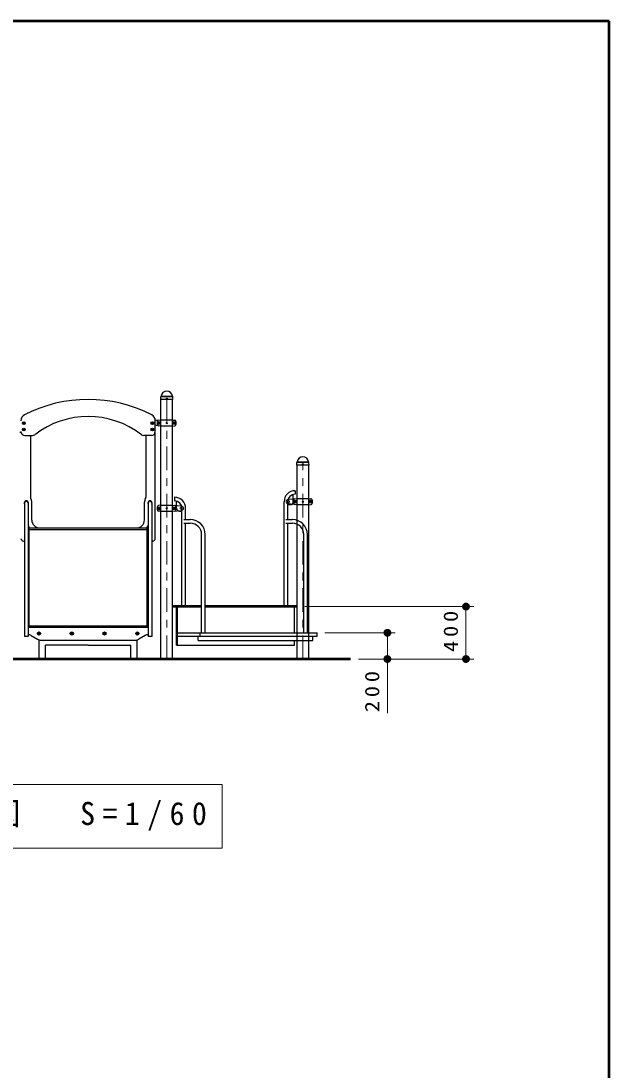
# Model space of a CAD drawing. Units: millimetres on the paper, scale 1:60. Extents: x -385 to 0, y -594 to 267.
# Drawn here: x -74.8 to 0, y -163.5 to -30 of the extents above; entities that cross this region are included whole.
import ezdxf

# ---------------------------------------------------------------- set-up
doc = ezdxf.new("R2010")
doc.units = ezdxf.units.MM
doc.linetypes.add('USER1', pattern=[4.5, 2.5, -2])
doc.linetypes.add('USER2', pattern=[6, 3, -1, 1, -1])
doc.layers.add('LY_1', color=7, linetype='Continuous', lineweight=25)
doc.styles.add('ＭＳ ゴシック', font='')
doc.styles.get('ＭＳ ゴシック').set_extended_font_data('MS Gothic')

# ---------------------------------------------------------------- blocks, each defined once
blk = doc.blocks.new('filled_dot')
at = {"color": 0, "linetype": 'Continuous', "lineweight": -2, "const_width": 1.25}
blk.add_lwpolyline([(-0.625, 0, 1), (0.625, 0, 1)], format="xyb", close=True, dxfattribs=at)

msp = doc.modelspace()

# ---------------------------------------------------------------- linework, layer by layer
at = {"layer": 'LY_1', "lineweight": 50}
for p, q in [((0, -30), (-385, -30)), ((0, -297), (0, -30)), ((-51.816, -104.453), (-55.512, -104.453)), ((-39.676, -104.453), (-51.362, -104.453)), ((-32.863, -111.12), (-116.37, -111.12))]:
    msp.add_line(p, q, dxfattribs=at)
at = {"layer": 'LY_1'}
for p, q in [((-57.028, -78.128), (-57.021, -77.797)), ((-57.028, -78.128), (-57.02, -78.136)), ((-55.488, -78.136), (-57.02, -78.136)), ((-57.001, -77.749), (-56.983, -77.731)), ((-56.997, -111.12), (-56.997, -78.136)), ((-55.507, -77.749), (-55.526, -77.731)), ((-55.512, -111.12), (-55.512, -78.136)), ((-55.488, -78.136), (-55.48, -78.128)), ((-55.48, -78.128), (-55.487, -77.797)), ((-74.487, -81.081), (-74.421, -81.043)), ((-74.487, -81.081), (-74.487, -81.158)), ((-74.487, -81.158), (-74.421, -81.197)), ((-74.421, -81.043), (-74.354, -81.081)), ((-74.421, -81.197), (-74.354, -81.158)), ((-74.354, -81.081), (-74.354, -81.158)), ((-58.154, -81.081), (-58.087, -81.043)), ((-58.154, -81.081), (-58.154, -81.158)), ((-58.154, -81.158), (-58.087, -81.197)), ((-58.087, -81.043), (-58.021, -81.081)), ((-58.087, -81.197), (-58.021, -81.158)), ((-58.021, -81.081), (-58.021, -81.158)), ((-57.546, -80.791), (-57.713, -80.803)), ((-57.712, -95.786), (-57.712, -80.773)), ((-57.021, -80.745), (-57.546, -80.791)), ((-55.487, -80.745), (-57.021, -80.745)), ((-55.487, -80.745), (-55.224, -80.768)), ((-74.962, -82.282), (-74.791, -82.269)), ((-74.487, -81.914), (-74.421, -81.876)), ((-74.487, -81.914), (-74.487, -81.991)), ((-74.487, -81.991), (-74.421, -82.03)), ((-74.421, -81.876), (-74.354, -81.914)), ((-74.421, -82.03), (-74.354, -81.991)), ((-74.354, -81.914), (-74.354, -81.991)), ((-74.296, -82.703), (-73.349, -82.703)), ((-73.587, -82.703), (-73.587, -90.538)), ((-58.212, -82.703), (-59.159, -82.703)), ((-58.921, -82.703), (-58.921, -90.538)), ((-58.154, -81.914), (-58.087, -81.876)), ((-58.154, -81.914), (-58.154, -81.991)), ((-58.154, -81.991), (-58.087, -82.03)), ((-58.087, -81.876), (-58.021, -81.914)), ((-58.087, -82.03), (-58.021, -81.991)), ((-58.021, -81.914), (-58.021, -81.991)), ((-57.546, -81.449), (-57.712, -81.436)), ((-57.021, -81.495), (-57.546, -81.449)), ((-55.487, -81.495), (-57.021, -81.495)), ((-55.487, -81.495), (-55.224, -81.472)), ((-39.708, -86.461), (-39.701, -86.131)), ((-39.708, -86.461), (-39.7, -86.469)), ((-38.168, -86.469), (-39.7, -86.469)), ((-39.68, -86.082), (-39.662, -86.064)), ((-39.676, -111.12), (-39.676, -86.469)), ((-38.187, -86.082), (-38.205, -86.064)), ((-38.191, -111.12), (-38.191, -86.469)), ((-38.168, -86.469), (-38.159, -86.461)), ((-38.159, -86.461), (-38.166, -86.131)), ((-55.256, -90.56), (-55.256, -91.013)), ((-39.701, -90.745), (-40.789, -90.829)), ((-40.191, -91.32), (-40.191, -90.216)), ((-39.932, -89.726), (-39.932, -90.18)), ((-38.167, -90.745), (-39.701, -90.745)), ((-38.167, -90.745), (-37.904, -90.768)), ((-74.341, -91.286), (-74.341, -108.276)), ((-73.887, -91.286), (-73.887, -108.276)), ((-73.421, -93.453), (-73.421, -91.184)), ((-59.087, -93.453), (-59.087, -91.184)), ((-58.621, -91.286), (-58.621, -108.276)), ((-58.167, -91.286), (-58.167, -108.276)), ((-57.021, -91.578), (-57.284, -91.601)), ((-57.021, -91.578), (-55.487, -91.578)), ((-55.487, -91.578), (-54.398, -91.662)), ((-54.996, -91.953), (-54.996, -91.049)), ((-54.316, -104.453), (-54.316, -91.953)), ((-53.862, -93.393), (-53.862, -91.953)), ((-41.325, -104.453), (-41.325, -91.12)), ((-40.872, -93.393), (-40.872, -91.12)), ((-40.872, -91.486), (-40.358, -91.486)), ((-39.701, -91.495), (-40.789, -91.41)), ((-38.167, -91.495), (-39.701, -91.495)), ((-38.167, -91.495), (-37.904, -91.472)), ((-57.021, -92.328), (-57.284, -92.305)), ((-57.021, -92.328), (-55.487, -92.328)), ((-55.487, -92.328), (-54.398, -92.244)), ((-54.63, -92.32), (-54.316, -92.32)), ((-54.089, -93.393), (-53.256, -93.393)), ((-41.099, -93.393), (-40.265, -93.393)), ((-73.771, -106.915), (-73.771, -94.317)), ((-73.771, -94.453), (-58.737, -94.453)), ((-73.771, -94.669), (-58.737, -94.669)), ((-58.737, -106.915), (-58.737, -94.317)), ((-54.089, -93.846), (-53.256, -93.846)), ((-53.862, -104.453), (-53.862, -93.846)), ((-41.099, -93.846), (-40.265, -93.846)), ((-40.872, -104.453), (-40.872, -93.846)), ((-74.462, -96.12), (-74.341, -96.12)), ((-58.046, -96.12), (-58.167, -96.12)), ((-51.816, -107.786), (-51.816, -95.286)), ((-51.362, -107.786), (-51.362, -95.286)), ((-38.825, -107.786), (-38.825, -95.286)), ((-38.372, -107.786), (-38.372, -95.286)), ((-55.027, -109.37), (-55.027, -104.453)), ((-54.869, -109.37), (-54.869, -104.453)), ((-40.002, -107.786), (-40.002, -104.453)), ((-73.887, -106.915), (-58.621, -106.915)), ((-73.887, -107.049), (-58.621, -107.049)), ((-73.51, -108.12), (-72.713, -108.58)), ((-58.999, -108.12), (-59.795, -108.58)), ((-54.869, -107.786), (-37.138, -107.786)), ((-52.004, -108.203), (-52.004, -107.786)), ((-37.138, -108.203), (-37.138, -107.786)), ((-73.887, -108.276), (-74.341, -108.276)), ((-72.504, -111.12), (-72.504, -108.67)), ((-72.23, -108.71), (-60.279, -108.71)), ((-66.254, -109.373), (-71.671, -109.373)), ((-71.671, -111.12), (-71.671, -109.373)), ((-66.254, -109.373), (-60.837, -109.373)), ((-60.837, -111.12), (-60.837, -109.373)), ((-60.004, -111.12), (-60.004, -108.67)), ((-58.167, -108.276), (-58.621, -108.276)), ((-55.027, -109.37), (-40.002, -109.37)), ((-54.869, -108.203), (-37.138, -108.203)), ((-52.258, -108.786), (-52.258, -108.203)), ((-52.258, -108.786), (-37.68, -108.786)), ((-40.002, -109.37), (-40.002, -108.786)), ((-37.68, -108.786), (-37.68, -108.203))]:
    msp.add_line(p, q, dxfattribs=at)
at = {"layer": 'LY_1', "lineweight": 13}
for p, q in [((-55.51, -77.778), (-56.999, -77.778)), ((-55.54, -77.719), (-56.966, -77.719)), ((-57.366, -81.274), (-57.366, -80.966)), ((-57.058, -80.966), (-57.366, -80.966)), ((-57.058, -81.274), (-57.366, -81.274)), ((-55.45, -80.966), (-55.142, -80.966)), ((-55.45, -81.274), (-55.142, -81.274)), ((-55.142, -81.274), (-55.142, -80.966)), ((-38.189, -86.111), (-39.678, -86.111)), ((-38.219, -86.053), (-39.645, -86.053)), ((-57.366, -92.107), (-57.366, -91.799)), ((-57.058, -91.799), (-57.366, -91.799)), ((-57.058, -92.107), (-57.366, -92.107)), ((-55.45, -91.799), (-55.142, -91.799)), ((-55.45, -92.107), (-55.142, -92.107)), ((-55.142, -92.107), (-55.142, -91.799)), ((-40.046, -91.274), (-40.046, -90.966)), ((-39.738, -90.966), (-40.046, -90.966)), ((-39.738, -91.274), (-40.046, -91.274)), ((-38.129, -90.966), (-37.821, -90.966)), ((-38.129, -91.274), (-37.821, -91.274)), ((-37.821, -91.274), (-37.821, -90.966)), ((-38.676, -104.453), (-17.191, -104.453)), ((-18.191, -104.453), (-18.191, -111.12)), ((-73.86, -108.026), (-73.887, -108.026)), ((-58.649, -108.026), (-58.621, -108.026)), ((-36.138, -107.786), (-27.191, -107.786)), ((-28.191, -107.786), (-28.191, -118.025)), ((-31.863, -111.12), (-27.191, -111.12)), ((-31.863, -111.12), (-17.191, -111.12)), ((-49.216, -127.053), (-100.016, -127.053)), ((-49.216, -135.186), (-49.216, -127.053)), ((-100.016, -135.186), (-49.216, -135.186))]:
    msp.add_line(p, q, dxfattribs=at)
at = {"layer": 'LY_1', "linetype": 'USER1', "lineweight": 13}
for p, q in [((-55.512, -77.786), (-56.996, -77.786)), ((-38.192, -86.12), (-39.675, -86.12)), ((-39.684, -90.761), (-39.684, -91.478)), ((-38.184, -90.761), (-38.184, -91.478)), ((-57.004, -91.595), (-57.004, -92.311)), ((-55.504, -91.595), (-55.504, -92.311)), ((-58.167, -96.12), (-58.129, -96.12))]:
    msp.add_line(p, q, dxfattribs=at)
at = {"layer": 'LY_1', "linetype": 'USER2', "lineweight": 13}
for p, q in [((-56.254, -111.12), (-56.254, -77.786)), ((-38.934, -111.12), (-38.934, -86.12))]:
    msp.add_line(p, q, dxfattribs=at)
at = {"layer": 'LY_1'}
for centre, radius in [((-56.254, -78.003), 0.05), ((-74.421, -81.12), 0.175), ((-58.087, -81.12), 0.175), ((-58.087, -81.12), 0.125), ((-74.421, -81.953), 0.175), ((-74.421, -81.953), 0.125), ((-58.087, -81.953), 0.175), ((-58.087, -81.953), 0.125), ((-38.934, -86.336), 0.05), ((-72.504, -107.87), 0.2), ((-72.504, -107.87), 0.108), ((-68.337, -107.87), 0.2), ((-68.337, -107.87), 0.108), ((-64.171, -107.87), 0.2), ((-64.171, -107.87), 0.108), ((-60.004, -107.87), 0.2), ((-60.004, -107.87), 0.108)]:
    msp.add_circle(centre, radius, dxfattribs=at)
at = {"layer": 'LY_1', "linetype": 'USER1', "lineweight": 13}
for centre, radius in [((-74.421, -81.12), 0.104), ((-58.087, -81.12), 0.104), ((-74.421, -81.953), 0.104), ((-58.087, -81.953), 0.104), ((-54.421, -91.953), 0.125), ((-40.767, -91.12), 0.125)]:
    msp.add_circle(centre, radius, dxfattribs=at)
at = {"layer": 'LY_1', "lineweight": 13}
for centre, radius in [((-74.421, -81.12), 0.0917), ((-58.087, -81.12), 0.0917), ((-57.212, -81.12), 0.154), ((-57.212, -81.12), 0.0833), ((-56.254, -81.12), 0.0833), ((-55.296, -81.12), 0.154), ((-55.296, -81.12), 0.0833), ((-74.421, -81.953), 0.0917), ((-58.087, -81.953), 0.0917), ((-57.212, -91.953), 0.154), ((-57.212, -91.953), 0.0833), ((-56.254, -91.953), 0.0833), ((-55.296, -91.953), 0.154), ((-55.296, -91.953), 0.0833), ((-39.892, -91.12), 0.154), ((-39.892, -91.12), 0.0833), ((-38.934, -91.12), 0.0833), ((-37.975, -91.12), 0.154), ((-37.975, -91.12), 0.0833)]:
    msp.add_circle(centre, radius, dxfattribs=at)
at = {"layer": 'LY_1'}
for centre, radius, start, end in [((-56.254, -77.786), 0.72, 90, 173.3676), ((-56.254, -77.786), 0.72, 6.6324, 90), ((-66.254, -95.792), 17.673, 62.75771, 117.24229), ((-56.951, -77.799), 0.07, 135, 178.99605), ((-57.016, -77.698), 0.0467, 315, 353.3676), ((-55.493, -77.698), 0.0467, 186.6324, 225), ((-55.557, -77.799), 0.07, 1.00395, 45), ((-73.962, -80.821), 0.833, 117.24229, 180), ((-58.546, -80.821), 0.833, 0, 62.75771), ((-66.254, -91.408), 11.122, 52.37875, 127.62125), ((-56.629, -81.12), 0.833, 163.80375, 196.19625), ((-57.269, -80.934), 0.167, 95, 163.80375), ((-57.269, -81.306), 0.167, 196.19625, 265), ((-55.239, -80.934), 0.167, 16.19625, 85), ((-55.239, -81.306), 0.167, 275, 343.80375), ((-55.879, -81.12), 0.833, 343.80375, 16.19625), ((-74.296, -82.203), 0.5, 180, 270), ((-73.349, -82.203), 0.5, 270, 307.62125), ((-59.159, -82.203), 0.5, 232.37875, 270), ((-58.212, -82.203), 0.5, 270, 0), ((-38.934, -86.12), 0.72, 90, 173.3676), ((-38.934, -86.12), 0.72, 6.6324, 90), ((-39.631, -86.132), 0.07, 135, 178.99605), ((-39.695, -86.031), 0.0467, 315, 353.3676), ((-38.172, -86.031), 0.0467, 186.6324, 225), ((-38.236, -86.132), 0.07, 1.00395, 45), ((-73.087, -90.538), 0.5, 180, 208.95502), ((-59.421, -90.538), 0.5, 331.04498, 0), ((-55.256, -91.953), 1.393, 0, 90), ((-39.932, -91.12), 1.393, 90, 180), ((-39.932, -91.12), 0.94, 90, 180), ((-39.948, -90.931), 0.167, 94.42251, 163.55675), ((-37.918, -90.934), 0.167, 16.19625, 85), ((-74.114, -91.286), 0.275, 325.51176, 214.48824), ((-74.114, -91.286), 0.227, 0, 180), ((-74.254, -91.184), 0.833, 0, 28.95502), ((-58.254, -91.184), 0.833, 151.04498, 180), ((-58.394, -91.286), 0.275, 325.51176, 214.48824), ((-58.394, -91.286), 0.227, 0, 180), ((-56.629, -91.953), 0.833, 163.80375, 196.19625), ((-57.269, -91.767), 0.167, 95, 163.80375), ((-55.256, -91.953), 0.94, 0, 90), ((-55.24, -91.764), 0.167, 16.44325, 85.57749), ((-55.879, -91.953), 0.833, 343.55735, 16.44325), ((-54.63, -91.953), 0.367, 180, 270), ((-40.358, -91.32), 0.167, 270, 0), ((-39.309, -91.12), 0.833, 163.55675, 196.44264), ((-39.948, -91.308), 0.167, 196.44264, 265.57795), ((-37.918, -91.306), 0.167, 275, 343.80375), ((-38.559, -91.12), 0.833, 343.80375, 16.19625), ((-57.269, -92.139), 0.167, 196.19625, 265), ((-55.24, -92.142), 0.167, 274.42205, 343.55735), ((-53.256, -95.286), 1.893, 0, 90), ((-40.265, -95.286), 1.893, 0, 90), ((-73.937, -94.317), 0.167, 0, 72.5424), ((-72.421, -93.453), 1, 180, 269.06068), ((-72.868, -94.403), 0.05, 270, 64.79124), ((-60.087, -93.453), 1, 270.93932, 0), ((-59.64, -94.403), 0.05, 115.20876, 270), ((-58.571, -94.317), 0.167, 107.4576, 180), ((-53.256, -95.286), 1.44, 0, 90), ((-40.265, -95.286), 1.44, 0, 90), ((-74.462, -95.786), 0.333, 180, 270), ((-58.046, -95.786), 0.333, 270, 0), ((-73.86, -108.726), 0.7, 60, 90), ((-58.649, -108.726), 0.7, 90, 120), ((-72.23, -107.743), 0.967, 240, 270), ((-60.279, -107.743), 0.967, 270, 300)]:
    msp.add_arc(centre, radius, start, end, dxfattribs=at)
at = {"layer": 'LY_1', "lineweight": 13}
for centre, start, end in [((-59.192, -81.12), 355.87048, 4.12952), ((-53.316, -81.12), 175.87048, 184.12952), ((-59.192, -91.953), 355.87048, 4.12952), ((-53.316, -91.953), 175.87048, 184.12952), ((-41.871, -91.12), 355.87048, 4.12952), ((-35.996, -91.12), 175.87048, 184.12952)]:
    msp.add_arc(centre, 2.139, start, end, dxfattribs=at)
at = {"layer": 'LY_1', "linetype": 'USER1', "lineweight": 13}
for centre, radius, start, end in [((-57.021, -80.761), 0.0167, 0, 91.98888), ((-57.021, -81.478), 0.0167, 270, 0), ((-39.7, -90.761), 0.0167, 0, 91.98888), ((-55.487, -91.595), 0.0167, 88.01112, 180), ((-54.421, -91.953), 0.292, 274.42205, 85.57749), ((-40.767, -91.12), 0.292, 94.42251, 265.57795), ((-39.7, -91.478), 0.0167, 270, 0), ((-55.487, -92.311), 0.0167, 180, 270)]:
    msp.add_arc(centre, radius, start, end, dxfattribs=at)

# ---------------------------------------------------------------- block references
at = {"layer": 'LY_1', "lineweight": 13, "xscale": 0.4, "yscale": 0.4}
for p, rotation in [((-18.191, -104.453), 270), ((-28.191, -107.786), 270), ((-28.191, -111.12), 90), ((-18.191, -111.12), 90)]:
    msp.add_blockref('filled_dot', p, dxfattribs=dict(at, rotation=rotation))

# ---------------------------------------------------------------- texts
at = {"layer": 'LY_1', "char_height": 1.833, "attachment_point": 8, "rotation": 90, "style": 'ＭＳ ゴシック'}
for s, insert in [('\\T1.33;\\W1.15;400', (-19.191, -107.37)), ('\\T1.33;\\W1.15;200', (-29.191, -115.025))]:
    msp.add_mtext(s, dxfattribs=dict(at, insert=insert))
at = {"layer": 'LY_1', "insert": (-98.616, -131.12), "char_height": 2.933, "attachment_point": 4, "style": 'ＭＳ ゴシック'}
msp.add_mtext('\\T1.5;\\W0.95;B視立面図\u3000S=1/60', dxfattribs=at)

doc.saveas('drawing.dxf')
